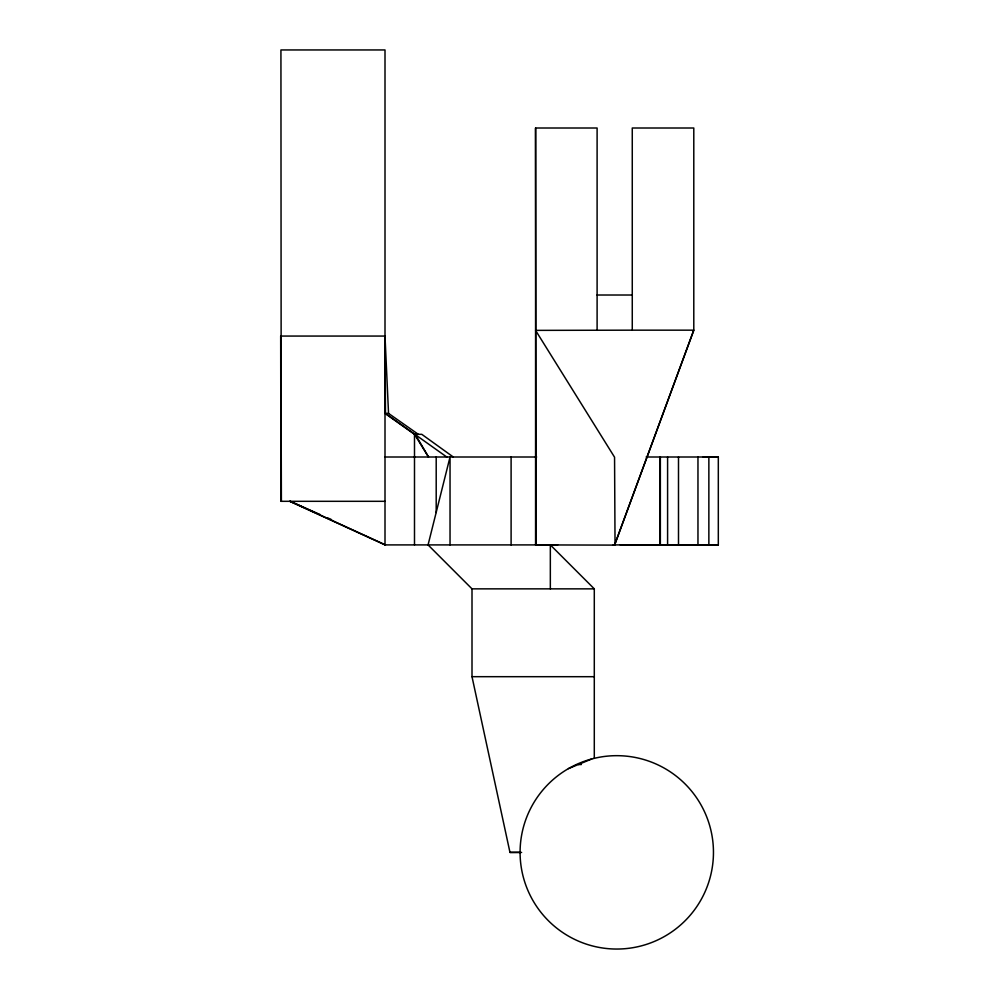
<?xml version="1.0" encoding="UTF-8"?>
<svg xmlns="http://www.w3.org/2000/svg" width="999" height="999" viewBox="0 0 999 999"><rect width="100%" height="100%" fill="white"/><g stroke="black" fill="none" stroke-linecap="round" stroke-linejoin="round"><path stroke-width="1.5" d="M280.931 336.064L281.381 501.311M597.102 330.369L597.102 128.009L535.576 128.009L536.038 544.905L614.56 545.104L693.793 330.169L693.793 128.009L632.267 128.009L632.267 330.169L535.576 330.369L614.56 457.205L615.034 543.831M614.56 545.104L693.793 330.169L632.267 330.169M568.431 768.631L591.745 758.965A96.691 96.691 0 0 1 710.164 877.384A96.691 96.691 0 0 1 548.401 920.728A96.691 96.691 0 0 1 591.745 758.965M658.179 544.905L718.318 544.905L718.318 457.005L703.209 456.993M450.037 544.905L450.037 457.005L428.059 544.905L472.003 588.861L472.003 676.685L509.977 852.422L520.092 852.359M597.102 295.017L632.267 295.017M320.13 514.572L290.197 501.311L280.906 501.311L280.682 336.064L385.002 336.064L385.065 413.411L388.536 413.411L418.331 434.328M385.002 457.005L536.65 457.005M646.116 457.005L718.318 457.005M385.002 501.311L289.722 501.311L385.002 544.905L557.667 544.905M613.174 544.905L718.318 544.905M656.405 544.905L703.308 545.017M472.003 588.861L594.293 588.861L594.293 758.353M472.003 676.685L594.293 676.698M578.296 764.547L581.368 764.547M620.217 544.905L704.045 544.954M509.977 852.422L521.603 852.434M327.26 517.732L331.531 519.63M290.197 501.311L385.477 544.905M446.765 457.005L385.477 413.411L385.002 336.064L388.536 413.411M385.002 413.411L414.498 434.328L428.521 457.005L415.259 434.328M453.296 457.005L421.79 434.328L414.498 434.328L414.498 544.905M594.293 588.861L550.337 544.905L550.337 588.861M281.219 472.015L280.931 49.95L385.002 49.95L385.002 544.905M708.865 457.005L708.865 544.905M697.964 457.005L697.964 544.905M678.496 457.005L678.496 544.905M667.594 457.005L667.594 544.905M660.351 457.005L660.351 544.905M659.927 457.005L659.927 544.905M535.576 128.009L535.576 544.905M511.101 457.005L511.101 544.905M436.201 457.005L436.201 512.524"/></g></svg>
